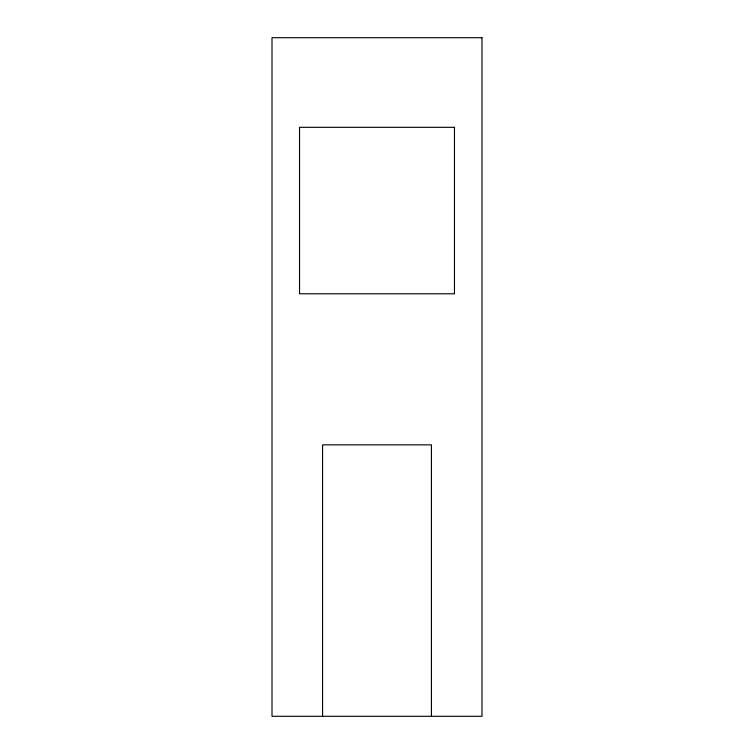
<?xml version="1.0" encoding="UTF-8"?>
<svg xmlns="http://www.w3.org/2000/svg" width="754" height="754" viewBox="0 0 754 754"><rect width="100%" height="100%" fill="white"/><g stroke="black" fill="none" stroke-linecap="round" stroke-linejoin="round"><path stroke-width="1.13" d="M431.42 716.3L431.42 444.86L322.58 444.86L322.58 716.3M481.994 37.7L272.006 37.7L272.006 716.3L481.994 716.3L481.994 37.7M454.464 127.322L299.536 127.322L299.536 293.777L454.464 293.777L454.464 127.322"/></g></svg>
